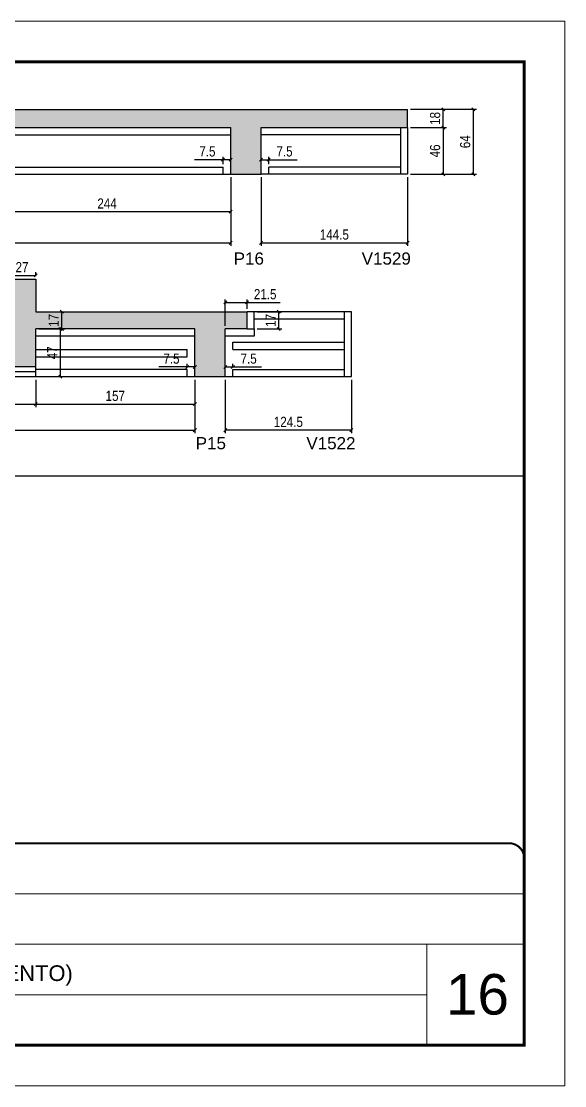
# Model space of a CAD drawing. Extents: x 3309 to 9563, y -2522 to 14608.
# Drawn here: x 9027 to 9563, y 10112 to 11162 of the extents above; entities that cross this region are included whole.
import ezdxf

# ---------------------------------------------------------------- set-up
doc = ezdxf.new("R2010")
doc.units = 0
doc.linetypes.add('CONTINUO', pattern=[0])
doc.linetypes.add('DASHED', pattern=[0.75, 0.5, -0.25])
for name, color, linetype in [('5', 5, 'Continuous'), ('COTA', 241, 'Continuous'), ('Painéis', 200, 'Continuous'), ('SARR_2.2x10', 60, 'Continuous'), ('SARR_2.2x7', 40, 'Continuous')]:
    doc.layers.add(name, color=color, linetype=linetype)
for name, color, linetype, lineweight in [('CARIMBO', 255, 'Continuous', 9), ('Folhas', 255, 'Continuous', 9), ('SARRAFO DE PRESSAO', 251, 'DASHED', 9)]:
    doc.layers.add(name, color=color, linetype=linetype, lineweight=lineweight)
doc.styles.add('ARIAL', font='arial.ttf')
doc.styles.add('COTA TECNICA', font='techl___.ttf', dxfattribs={"height": 10})
doc.styles.get("Standard").update_dxf_attribs({"font": 'arial.ttf'})
doc.dimstyles.new('PAINEL', dxfattribs={"dimtxt": 10, "dimasz": 3, "dimexe": 3, "dimexo": 3, "dimgap": 3, "dimtad": 1, "dimdec": 1, "dimzin": 12, "dimdsep": 46, "dimtxsty": 'COTA TECNICA', "dimblk1": 'OBLIQUE', "dimblk2": 'OBLIQUE', "dimsah": 1, "dimcen": 0.9, "dimclrd": 4, "dimclre": 4, "dimclrt": 240, "dimadec": 1, "dimazin": 3, "dimtfac": 1, "dimtdec": 1, "dimtmove": 0, "dimatfit": 3, "dimfxl": 1, "dimtolj": 1, "dimtzin": 12, "dimarcsym": 0})

# ---------------------------------------------------------------- blocks, each defined once
blk = doc.blocks.new('9999999999')
at = {"color": 30, "linetype": 'CONTINUO'}
for p, q in [((98564.6, 34379.6), (99584, 34379.6)), ((98564.6, 34329.8), (99488, 34329.8)), ((99584, 34329.8), (99488, 34329.8)), ((99488, 34329.8), (99488, 34230.2)), ((98564.6, 34280), (99488, 34280))]:
    blk.add_line(p, q, dxfattribs=at)
at = {"color": 30, "linetype": 'CONTINUO', "const_width": 2}
blk.add_lwpolyline([(99584, 34230.2), (99584, 34414.4, 0.414214), (99569, 34429.4), (98229, 34429.4, 0.414214), (98214, 34414.4), (98214, 34245.2, 0.414214), (98229, 34230.2), (99584, 34230.2)], format="xyb", dxfattribs=at)
at = {"layer": 'Folhas'}
blk.add_lwpolyline([(98139, 34190.2), (99624, 34190.2), (99624, 35240.2), (98139, 35240.2)], close=True, dxfattribs=at)
at = {"layer": 'Folhas', "color": 30, "const_width": 3}
blk.add_lwpolyline([(98214, 34230.2), (99584, 34230.2), (99584, 35200.2), (98214, 35200.2)], close=True, dxfattribs=at)
at = {"color": 7, "linetype": 'Continuous', "ltscale": 5, "style": 'ARIAL'}
blk.add_text('TIPO (7° AO 21° PAVIMENTO)', height=15.483, dxfattribs=at).set_placement((98837.7, 34293.5))
blk = doc.blocks.new('_Oblique')
at = {"color": 0, "linetype": 'ByBlock', "lineweight": -2}
blk.add_line((-0.5, -0.5), (0.5, 0.5), dxfattribs=at)
blk = doc.blocks.new('*D1901')
at = {"layer": 'COTA', "color": 4, "linetype": 'ByBlock', "lineweight": -2, "transparency": 16777216}
for p, q in [((8665.3, 11008.3), (8665.3, 10940.6)), ((9233.3, 11008.3), (9233.3, 10940.6)), ((8665.3, 10943.6), (9233.3, 10943.6))]:
    blk.add_line(p, q, dxfattribs=at)
at = {"layer": 'Defpoints', "color": 0, "linetype": 'ByBlock', "transparency": 16777216}
for p in [(8665.3, 11011.3), (9233.3, 11011.3), (9233.3, 10943.6)]:
    blk.add_point(p, dxfattribs=at)
at = {"layer": 'COTA', "color": 4, "linetype": 'ByBlock', "lineweight": -2, "transparency": 16777216, "xscale": 3, "yscale": 3, "zscale": 3, "rotation": 180}
blk.add_blockref('_Oblique', (8665.3, 10943.6), dxfattribs=at)
at = {"layer": 'COTA', "color": 4, "linetype": 'ByBlock', "lineweight": -2, "transparency": 16777216, "xscale": 3, "yscale": 3, "zscale": 3}
blk.add_blockref('_Oblique', (9233.3, 10943.6), dxfattribs=at)
at = {"layer": 'COTA', "color": 240, "linetype": 'ByBlock', "transparency": 16777216, "insert": (8949.3, 10951.7), "char_height": 10, "attachment_point": 5, "style": 'COTA TECNICA'}
blk.add_mtext('\\A1;568', dxfattribs=at)
blk = doc.blocks.new('*D1902')
at = {"layer": 'COTA', "color": 4, "lineweight": -2, "transparency": 16777216}
for p, q in [((9225.8, 11025.5), (9197.7, 11025.5)), ((9225.8, 11021.3), (9225.8, 11028.5)), ((9233.3, 11025.5), (9225.8, 11025.5)), ((9233.3, 11014.3), (9233.3, 11028.5))]:
    blk.add_line(p, q, dxfattribs=at)
at = {"layer": 'Defpoints', "color": 0, "transparency": 16777216}
for p in [(9225.8, 11025.5), (9225.8, 11018.3), (9233.3, 11011.3)]:
    blk.add_point(p, dxfattribs=at)
at = {"layer": 'COTA', "color": 4, "lineweight": -2, "transparency": 16777216, "xscale": 3, "yscale": 3, "zscale": 3, "rotation": 180}
blk.add_blockref('_Oblique', (9225.8, 11025.5), dxfattribs=at)
at = {"layer": 'COTA', "color": 4, "lineweight": -2, "transparency": 16777216, "xscale": 3, "yscale": 3, "zscale": 3}
blk.add_blockref('_Oblique', (9233.3, 11025.5), dxfattribs=at)
at = {"layer": 'COTA', "color": 240, "transparency": 16777216, "insert": (9210.3, 11033.7), "char_height": 10, "attachment_point": 5, "style": 'COTA TECNICA'}
blk.add_mtext('\\A1;7.5', dxfattribs=at)
blk = doc.blocks.new('*D1904')
at = {"layer": 'COTA', "color": 4, "lineweight": -2, "transparency": 16777216}
for p, q in [((8989.3, 11008.3), (8989.3, 10971.4)), ((9233.3, 11008.3), (9233.3, 10971.4)), ((8989.3, 10974.4), (9233.3, 10974.4))]:
    blk.add_line(p, q, dxfattribs=at)
at = {"layer": 'Defpoints', "color": 0, "transparency": 16777216}
for p in [(8989.3, 11011.3), (9233.3, 11011.3), (9233.3, 10974.4)]:
    blk.add_point(p, dxfattribs=at)
at = {"layer": 'COTA', "color": 4, "lineweight": -2, "transparency": 16777216, "xscale": 3, "yscale": 3, "zscale": 3, "rotation": 180}
blk.add_blockref('_Oblique', (8989.3, 10974.4), dxfattribs=at)
at = {"layer": 'COTA', "color": 4, "lineweight": -2, "transparency": 16777216, "xscale": 3, "yscale": 3, "zscale": 3}
blk.add_blockref('_Oblique', (9233.3, 10974.4), dxfattribs=at)
at = {"layer": 'COTA', "color": 240, "transparency": 16777216, "insert": (9111.3, 10982.4), "char_height": 10, "attachment_point": 5, "style": 'COTA TECNICA'}
blk.add_mtext('\\A1;244', dxfattribs=at)
blk = doc.blocks.new('*D1906')
at = {"layer": 'COTA', "color": 4, "lineweight": -2, "transparency": 16777216}
for p, q in [((9263.3, 11008.3), (9263.3, 10940.6)), ((9407.8, 11008.3), (9407.8, 10940.6)), ((9263.3, 10943.6), (9407.8, 10943.6))]:
    blk.add_line(p, q, dxfattribs=at)
at = {"layer": 'Defpoints', "color": 0, "transparency": 16777216}
for p in [(9263.3, 11011.3), (9407.8, 11011.3), (9407.8, 10943.6)]:
    blk.add_point(p, dxfattribs=at)
at = {"layer": 'COTA', "color": 4, "lineweight": -2, "transparency": 16777216, "xscale": 3, "yscale": 3, "zscale": 3, "rotation": 180}
blk.add_blockref('_Oblique', (9263.3, 10943.6), dxfattribs=at)
at = {"layer": 'COTA', "color": 4, "lineweight": -2, "transparency": 16777216, "xscale": 3, "yscale": 3, "zscale": 3}
blk.add_blockref('_Oblique', (9407.8, 10943.6), dxfattribs=at)
at = {"layer": 'COTA', "color": 240, "transparency": 16777216, "insert": (9335.6, 10951.7), "char_height": 10, "attachment_point": 5, "style": 'COTA TECNICA'}
blk.add_mtext('\\A1;144.5', dxfattribs=at)
blk = doc.blocks.new('*D1907')
at = {"layer": 'COTA', "color": 4, "lineweight": -2, "transparency": 16777216}
for p, q in [((9410.8, 11057.3), (9446.1, 11057.3)), ((9443.1, 11057.3), (9443.1, 11011.3)), ((9410.8, 11011.3), (9446.1, 11011.3))]:
    blk.add_line(p, q, dxfattribs=at)
at = {"layer": 'Defpoints', "color": 0, "transparency": 16777216}
for p in [(9407.8, 11057.3), (9407.8, 11011.3), (9443.1, 11011.3)]:
    blk.add_point(p, dxfattribs=at)
at = {"layer": 'COTA', "color": 4, "lineweight": -2, "transparency": 16777216, "xscale": 3, "yscale": 3, "zscale": 3}
for p, rotation in [((9443.1, 11057.3), 90), ((9443.1, 11011.3), 270)]:
    blk.add_blockref('_Oblique', p, dxfattribs=dict(at, rotation=rotation))
at = {"layer": 'COTA', "color": 240, "transparency": 16777216, "insert": (9435, 11034.3), "char_height": 10, "attachment_point": 5, "rotation": 90, "style": 'COTA TECNICA'}
blk.add_mtext('\\A1;46', dxfattribs=at)
blk = doc.blocks.new('*D1908')
at = {"layer": 'COTA', "color": 4, "lineweight": -2, "transparency": 16777216}
for p, q in [((9410.8, 11075.3), (9446.1, 11075.3)), ((9443.1, 11057.3), (9443.1, 11075.3)), ((9410.8, 11057.3), (9446.1, 11057.3))]:
    blk.add_line(p, q, dxfattribs=at)
at = {"layer": 'Defpoints', "color": 0, "transparency": 16777216}
for p in [(9407.8, 11075.3), (9443.1, 11075.3), (9407.8, 11057.3)]:
    blk.add_point(p, dxfattribs=at)
at = {"layer": 'COTA', "color": 4, "lineweight": -2, "transparency": 16777216, "xscale": 3, "yscale": 3, "zscale": 3}
for p, rotation in [((9443.1, 11075.3), 90), ((9443.1, 11057.3), 270)]:
    blk.add_blockref('_Oblique', p, dxfattribs=dict(at, rotation=rotation))
at = {"layer": 'COTA', "color": 240, "transparency": 16777216, "insert": (9435, 11066.3), "char_height": 10, "attachment_point": 5, "rotation": 90, "style": 'COTA TECNICA'}
blk.add_mtext('\\A1;18', dxfattribs=at)
blk = doc.blocks.new('*D1909')
at = {"layer": 'COTA', "color": 4, "lineweight": -2, "transparency": 16777216}
for p, q in [((9410.8, 11075.3), (9475.8, 11075.3)), ((9472.8, 11011.3), (9472.8, 11075.3)), ((9410.8, 11011.3), (9475.8, 11011.3))]:
    blk.add_line(p, q, dxfattribs=at)
at = {"layer": 'Defpoints', "color": 0, "transparency": 16777216}
for p in [(9407.8, 11075.3), (9472.8, 11075.3), (9407.8, 11011.3)]:
    blk.add_point(p, dxfattribs=at)
at = {"layer": 'COTA', "color": 4, "lineweight": -2, "transparency": 16777216, "xscale": 3, "yscale": 3, "zscale": 3}
for p, rotation in [((9472.8, 11075.3), 90), ((9472.8, 11011.3), 270)]:
    blk.add_blockref('_Oblique', p, dxfattribs=dict(at, rotation=rotation))
at = {"layer": 'COTA', "color": 240, "transparency": 16777216, "insert": (9464.7, 11043.3), "char_height": 10, "attachment_point": 5, "rotation": 90, "style": 'COTA TECNICA'}
blk.add_mtext('\\A1;64', dxfattribs=at)
blk = doc.blocks.new('*D1910')
at = {"layer": 'COTA', "color": 4, "lineweight": -2, "transparency": 16777216}
for p, q in [((9263.3, 11014.3), (9263.3, 11028.5)), ((9263.3, 11025.5), (9270.8, 11025.5)), ((9270.8, 11021.3), (9270.8, 11028.5)), ((9270.8, 11025.5), (9299, 11025.5))]:
    blk.add_line(p, q, dxfattribs=at)
at = {"layer": 'Defpoints', "color": 0, "transparency": 16777216}
for p in [(9270.8, 11025.5), (9270.8, 11018.3), (9263.3, 11011.3)]:
    blk.add_point(p, dxfattribs=at)
at = {"layer": 'COTA', "color": 4, "lineweight": -2, "transparency": 16777216, "xscale": 3, "yscale": 3, "zscale": 3, "rotation": 180}
blk.add_blockref('_Oblique', (9263.3, 11025.5), dxfattribs=at)
at = {"layer": 'COTA', "color": 4, "lineweight": -2, "transparency": 16777216, "xscale": 3, "yscale": 3, "zscale": 3}
blk.add_blockref('_Oblique', (9270.8, 11025.5), dxfattribs=at)
at = {"layer": 'COTA', "color": 240, "transparency": 16777216, "insert": (9286.4, 11033.7), "char_height": 10, "attachment_point": 5, "style": 'COTA TECNICA'}
blk.add_mtext('\\A1;7.5', dxfattribs=at)
blk = doc.blocks.new('*D1915')
at = {"layer": 'COTA', "color": 4, "lineweight": -2, "transparency": 16777216}
for p, q in [((8710.4, 10808.6), (8710.4, 10755.8)), ((9197.9, 10808.6), (9197.9, 10755.8)), ((8710.4, 10758.8), (9197.9, 10758.8))]:
    blk.add_line(p, q, dxfattribs=at)
at = {"layer": 'Defpoints', "color": 0, "transparency": 16777216}
for p in [(8710.4, 10811.6), (9197.9, 10811.6), (9197.9, 10758.8)]:
    blk.add_point(p, dxfattribs=at)
at = {"layer": 'COTA', "color": 4, "lineweight": -2, "transparency": 16777216, "xscale": 3, "yscale": 3, "zscale": 3, "rotation": 180}
blk.add_blockref('_Oblique', (8710.4, 10758.8), dxfattribs=at)
at = {"layer": 'COTA', "color": 4, "lineweight": -2, "transparency": 16777216, "xscale": 3, "yscale": 3, "zscale": 3}
blk.add_blockref('_Oblique', (9197.9, 10758.8), dxfattribs=at)
at = {"layer": 'COTA', "color": 240, "transparency": 16777216, "insert": (8954.2, 10767), "char_height": 10, "attachment_point": 5, "style": 'COTA TECNICA'}
blk.add_mtext('\\A1;487.5', dxfattribs=at)
blk = doc.blocks.new('*D1917')
at = {"layer": 'COTA', "color": 4, "lineweight": -2, "transparency": 16777216}
for p, q in [((8954.4, 10808.6), (8954.4, 10781.5)), ((9040.9, 10808.6), (9040.9, 10781.5)), ((8954.4, 10784.5), (9040.9, 10784.5))]:
    blk.add_line(p, q, dxfattribs=at)
at = {"layer": 'Defpoints', "color": 0, "transparency": 16777216}
for p in [(8954.4, 10811.6), (9040.9, 10811.6), (9040.9, 10784.5)]:
    blk.add_point(p, dxfattribs=at)
at = {"layer": 'COTA', "color": 4, "lineweight": -2, "transparency": 16777216, "xscale": 3, "yscale": 3, "zscale": 3, "rotation": 180}
blk.add_blockref('_Oblique', (8954.4, 10784.5), dxfattribs=at)
at = {"layer": 'COTA', "color": 4, "lineweight": -2, "transparency": 16777216, "xscale": 3, "yscale": 3, "zscale": 3}
blk.add_blockref('_Oblique', (9040.9, 10784.5), dxfattribs=at)
at = {"layer": 'COTA', "color": 240, "transparency": 16777216, "insert": (8997.7, 10792.6), "char_height": 10, "attachment_point": 5, "style": 'COTA TECNICA'}
blk.add_mtext('\\A1;86.5', dxfattribs=at)
blk = doc.blocks.new('*D1918')
at = {"layer": 'COTA', "color": 4, "lineweight": -2, "transparency": 16777216}
for p, q in [((9040.9, 10808.6), (9040.9, 10781.5)), ((9197.9, 10808.6), (9197.9, 10781.5)), ((9040.9, 10784.5), (9197.9, 10784.5))]:
    blk.add_line(p, q, dxfattribs=at)
at = {"layer": 'Defpoints', "color": 0, "transparency": 16777216}
for p in [(9040.9, 10811.6), (9197.9, 10811.6), (9197.9, 10784.5)]:
    blk.add_point(p, dxfattribs=at)
at = {"layer": 'COTA', "color": 4, "lineweight": -2, "transparency": 16777216, "xscale": 3, "yscale": 3, "zscale": 3, "rotation": 180}
blk.add_blockref('_Oblique', (9040.9, 10784.5), dxfattribs=at)
at = {"layer": 'COTA', "color": 4, "lineweight": -2, "transparency": 16777216, "xscale": 3, "yscale": 3, "zscale": 3}
blk.add_blockref('_Oblique', (9197.9, 10784.5), dxfattribs=at)
at = {"layer": 'COTA', "color": 240, "transparency": 16777216, "insert": (9119.4, 10792.6), "char_height": 10, "attachment_point": 5, "style": 'COTA TECNICA'}
blk.add_mtext('\\A1;157', dxfattribs=at)
blk = doc.blocks.new('*D1920')
at = {"layer": 'COTA', "color": 4, "lineweight": -2, "transparency": 16777216}
for p, q in [((9190.4, 10821.2), (9162.3, 10821.2)), ((9190.4, 10821.2), (9190.4, 10824.2)), ((9197.9, 10821.2), (9190.4, 10821.2)), ((9197.9, 10821.2), (9197.9, 10824.2))]:
    blk.add_line(p, q, dxfattribs=at)
at = {"layer": 'Defpoints', "color": 0, "transparency": 16777216}
for p in [(9190.4, 10821.2), (9190.4, 10818.2), (9197.9, 10818.2)]:
    blk.add_point(p, dxfattribs=at)
at = {"layer": 'COTA', "color": 4, "lineweight": -2, "transparency": 16777216, "xscale": 3, "yscale": 3, "zscale": 3, "rotation": 180}
blk.add_blockref('_Oblique', (9190.4, 10821.2), dxfattribs=at)
at = {"layer": 'COTA', "color": 4, "lineweight": -2, "transparency": 16777216, "xscale": 3, "yscale": 3, "zscale": 3}
blk.add_blockref('_Oblique', (9197.9, 10821.2), dxfattribs=at)
at = {"layer": 'COTA', "color": 240, "transparency": 16777216, "insert": (9174.8, 10829.3), "char_height": 10, "attachment_point": 5, "style": 'COTA TECNICA'}
blk.add_mtext('\\A1;7.5', dxfattribs=at)
blk = doc.blocks.new('*D1924')
at = {"layer": 'COTA', "color": 4, "lineweight": -2, "transparency": 16777216}
for p, q in [((9227.9, 10808.6), (9227.9, 10755.8)), ((9352.4, 10808.6), (9352.4, 10755.8)), ((9352.4, 10758.8), (9227.9, 10758.8))]:
    blk.add_line(p, q, dxfattribs=at)
at = {"layer": 'Defpoints', "color": 0, "transparency": 16777216}
for p in [(9227.9, 10811.6), (9352.4, 10811.6), (9227.9, 10758.8)]:
    blk.add_point(p, dxfattribs=at)
at = {"layer": 'COTA', "color": 4, "lineweight": -2, "transparency": 16777216, "xscale": 3, "yscale": 3, "zscale": 3, "rotation": 180}
blk.add_blockref('_Oblique', (9227.9, 10758.8), dxfattribs=at)
at = {"layer": 'COTA', "color": 4, "lineweight": -2, "transparency": 16777216, "xscale": 3, "yscale": 3, "zscale": 3}
blk.add_blockref('_Oblique', (9352.4, 10758.8), dxfattribs=at)
at = {"layer": 'COTA', "color": 240, "transparency": 16777216, "insert": (9290.2, 10766.9), "char_height": 10, "attachment_point": 5, "style": 'COTA TECNICA'}
blk.add_mtext('\\A1;124.5', dxfattribs=at)
blk = doc.blocks.new('*D1925')
at = {"layer": 'COTA', "color": 4, "lineweight": -2, "transparency": 16777216}
for p, q in [((9227.9, 10814.6), (9227.9, 10824.2)), ((9227.9, 10821.2), (9235.4, 10821.2)), ((9235.4, 10821.6), (9235.4, 10824.2)), ((9235.4, 10821.2), (9263.6, 10821.2))]:
    blk.add_line(p, q, dxfattribs=at)
at = {"layer": 'Defpoints', "color": 0, "transparency": 16777216}
for p in [(9235.4, 10821.2), (9235.4, 10818.6), (9227.9, 10811.6)]:
    blk.add_point(p, dxfattribs=at)
at = {"layer": 'COTA', "color": 4, "lineweight": -2, "transparency": 16777216, "xscale": 3, "yscale": 3, "zscale": 3, "rotation": 180}
blk.add_blockref('_Oblique', (9227.9, 10821.2), dxfattribs=at)
at = {"layer": 'COTA', "color": 4, "lineweight": -2, "transparency": 16777216, "xscale": 3, "yscale": 3, "zscale": 3}
blk.add_blockref('_Oblique', (9235.4, 10821.2), dxfattribs=at)
at = {"layer": 'COTA', "color": 240, "transparency": 16777216, "insert": (9251, 10829.3), "char_height": 10, "attachment_point": 5, "style": 'COTA TECNICA'}
blk.add_mtext('\\A1;7.5', dxfattribs=at)
blk = doc.blocks.new('*D1926')
at = {"layer": 'COTA', "color": 4, "lineweight": -2, "transparency": 16777216}
for p, q in [((9227.9, 10861.6), (9227.9, 10887.8)), ((9227.9, 10884.8), (9249.4, 10884.8)), ((9249.4, 10878.6), (9249.4, 10887.8)), ((9249.4, 10884.8), (9282.2, 10884.8))]:
    blk.add_line(p, q, dxfattribs=at)
at = {"layer": 'Defpoints', "color": 0, "transparency": 16777216}
for p in [(9249.4, 10884.8), (9249.4, 10875.6), (9227.9, 10858.6)]:
    blk.add_point(p, dxfattribs=at)
at = {"layer": 'COTA', "color": 4, "lineweight": -2, "transparency": 16777216, "xscale": 3, "yscale": 3, "zscale": 3, "rotation": 180}
blk.add_blockref('_Oblique', (9227.9, 10884.8), dxfattribs=at)
at = {"layer": 'COTA', "color": 4, "lineweight": -2, "transparency": 16777216, "xscale": 3, "yscale": 3, "zscale": 3}
blk.add_blockref('_Oblique', (9249.4, 10884.8), dxfattribs=at)
at = {"layer": 'COTA', "color": 240, "transparency": 16777216, "insert": (9267.3, 10892.9), "char_height": 10, "attachment_point": 5, "style": 'COTA TECNICA'}
blk.add_mtext('\\A1;21.5', dxfattribs=at)
blk = doc.blocks.new('*D1927')
at = {"layer": 'COTA', "color": 4, "lineweight": -2, "transparency": 16777216}
for p, q in [((9259.4, 10875.6), (9283.7, 10875.6)), ((9280.7, 10858.6), (9280.7, 10875.6)), ((9259.4, 10858.6), (9283.7, 10858.6))]:
    blk.add_line(p, q, dxfattribs=at)
at = {"layer": 'Defpoints', "color": 0, "transparency": 16777216}
for p in [(9256.4, 10875.6), (9280.7, 10875.6), (9256.4, 10858.6)]:
    blk.add_point(p, dxfattribs=at)
at = {"layer": 'COTA', "color": 4, "lineweight": -2, "transparency": 16777216, "xscale": 3, "yscale": 3, "zscale": 3}
for p, rotation in [((9280.7, 10875.6), 90), ((9280.7, 10858.6), 270)]:
    blk.add_blockref('_Oblique', p, dxfattribs=dict(at, rotation=rotation))
at = {"layer": 'COTA', "color": 240, "transparency": 16777216, "insert": (9272.7, 10867.1), "char_height": 10, "attachment_point": 5, "rotation": 90, "style": 'COTA TECNICA'}
blk.add_mtext('\\A1;17', dxfattribs=at)
blk = doc.blocks.new('*D1931')
at = {"layer": 'COTA', "color": 4, "lineweight": -2, "transparency": 16777216}
for p, q in [((9013.9, 10910.6), (9013.9, 10914.5)), ((9013.9, 10911.5), (9040.9, 10911.5)), ((9040.9, 10910.6), (9040.9, 10914.5))]:
    blk.add_line(p, q, dxfattribs=at)
at = {"layer": 'Defpoints', "color": 0, "transparency": 16777216}
for p in [(9040.9, 10911.5), (9013.9, 10907.6), (9040.9, 10907.6)]:
    blk.add_point(p, dxfattribs=at)
at = {"layer": 'COTA', "color": 4, "lineweight": -2, "transparency": 16777216, "xscale": 3, "yscale": 3, "zscale": 3, "rotation": 180}
blk.add_blockref('_Oblique', (9013.9, 10911.5), dxfattribs=at)
at = {"layer": 'COTA', "color": 4, "lineweight": -2, "transparency": 16777216, "xscale": 3, "yscale": 3, "zscale": 3}
blk.add_blockref('_Oblique', (9040.9, 10911.5), dxfattribs=at)
at = {"layer": 'COTA', "color": 240, "transparency": 16777216, "insert": (9027.4, 10919.6), "char_height": 10, "attachment_point": 5, "style": 'COTA TECNICA'}
blk.add_mtext('\\A1;27', dxfattribs=at)
blk = doc.blocks.new('*D2139')
at = {"layer": 'COTA', "color": 4, "lineweight": -2, "transparency": 16777216}
for p, q in [((9043.9, 10858.6), (9068.2, 10858.6)), ((9065.2, 10858.6), (9065.2, 10811.6)), ((9043.9, 10811.6), (9068.2, 10811.6))]:
    blk.add_line(p, q, dxfattribs=at)
at = {"layer": 'Defpoints', "color": 0, "transparency": 16777216}
for p in [(9040.9, 10858.6), (9040.9, 10811.6), (9065.2, 10811.6)]:
    blk.add_point(p, dxfattribs=at)
at = {"layer": 'COTA', "color": 4, "lineweight": -2, "transparency": 16777216, "xscale": 3, "yscale": 3, "zscale": 3}
for p, rotation in [((9065.2, 10858.6), 90), ((9065.2, 10811.6), 270)]:
    blk.add_blockref('_Oblique', p, dxfattribs=dict(at, rotation=rotation))
at = {"layer": 'COTA', "color": 240, "transparency": 16777216, "insert": (9057.2, 10835.1), "char_height": 10, "attachment_point": 5, "rotation": 90, "style": 'COTA TECNICA'}
blk.add_mtext('\\A1;47', dxfattribs=at)
blk = doc.blocks.new('*D2140')
at = {"layer": 'COTA', "color": 4, "lineweight": -2, "transparency": 16777216}
for p, q in [((9043.9, 10875.6), (9069.7, 10875.6)), ((9066.7, 10858.6), (9066.7, 10875.6)), ((9043.9, 10858.6), (9069.7, 10858.6))]:
    blk.add_line(p, q, dxfattribs=at)
at = {"layer": 'Defpoints', "color": 0, "transparency": 16777216}
for p in [(9040.9, 10875.6), (9066.7, 10875.6), (9040.9, 10858.6)]:
    blk.add_point(p, dxfattribs=at)
at = {"layer": 'COTA', "color": 4, "lineweight": -2, "transparency": 16777216, "xscale": 3, "yscale": 3, "zscale": 3}
for p, rotation in [((9066.7, 10875.6), 90), ((9066.7, 10858.6), 270)]:
    blk.add_blockref('_Oblique', p, dxfattribs=dict(at, rotation=rotation))
at = {"layer": 'COTA', "color": 240, "transparency": 16777216, "insert": (9058.7, 10867.1), "char_height": 10, "attachment_point": 5, "rotation": 90, "style": 'COTA TECNICA'}
blk.add_mtext('\\A1;17', dxfattribs=at)

msp = doc.modelspace()

# ---------------------------------------------------------------- hatches: boundary and pattern name
at = {"layer": 'COTA'}
h = msp.add_hatch(dxfattribs=at)
h.set_pattern_fill('AR-CONC', color=256, scale=0.03)
h.set_pattern_definition([(50, (-26.186, 0), (5.4655401, -0.4781726), [0.5715, -6.2865]), (355, (-26.186, 0), (-1.0573026, 5.7317054), [0.4572, -5.0292175]), (100.451445, (-25.7303, -0.04), (4.4082374, 5.2535326), [0.4857003, -5.3427073]), (46.1842, (-26.186, 1.524), (8.1323712, -1.2612698), [0.85725, -9.42975]), (96.63556, (-25.508, 1.419), (7.122124, 7.4227837), [0.7285507, -8.0140682]), (351.18415, (-26.186, 1.524), (7.122124, 7.4227837), [0.685799, -7.543792]), (21, (-25.424, 1.143), (4.5484317, -3.067956), [0.5715, -6.2865]), (326, (-25.424, 1.143), (1.8540609, 5.525639), [0.4572, -5.0292]), (71.451445, (-25.045, 0.8873), (6.4024926, 2.457683), [0.4857003, -5.3426981]), (37.5, (-26.1858, 0), (0.0926581, 2.53665117), [0, -4.96824, 0, -5.1054, 0, -5.04825]), (7.5, (-26.1858, 0), (2.0045899, 3.00541724), [0, -2.91084, 0, -4.85394, 0, -1.92405]), (327.5, (-27.885, 0), (4.06771786, -0.17186232), [0, -1.905, 0, -5.9436, 0, -7.8867]), (317.5, (-28.647, 0), (4.4438754, 0.7627947), [0, -2.4765, 0, -3.94716, 0, -5.6007])])
h.paths.add_polyline_path([(9233.35, 11011.27), (9263.35, 11011.27), (9263.35, 11057.27), (9407.85, 11057.27), (9407.85, 11075.27), (8665.35, 11075.27), (8665.35, 11026.27), (8697.35, 11026.27), (8697.35, 11057.27), (9233.35, 11057.27)])
h = msp.add_hatch(dxfattribs=at)
h.set_pattern_fill('AR-CONC', color=256, scale=0.03)
h.set_pattern_definition([(50, (0, 27.9913), (5.46554, -0.4781726), [0.5715, -6.2865]), (355, (0, 27.9913), (-1.0573026, 5.7317054), [0.4572, -5.0292175]), (100.451445, (0.4555, 27.9515), (4.4082374, 5.2535326), [0.4857003, -5.3427073]), (46.1842, (0, 29.515), (8.1323712, -1.2612698), [0.85725, -9.42975]), (96.63556, (0.678, 29.41), (7.122124, 7.4227837), [0.7285507, -8.0140682]), (351.18415, (0, 29.515), (7.122124, 7.4227837), [0.685799, -7.543792]), (21, (0.762, 29.1343), (4.5484317, -3.067956), [0.5715, -6.2865]), (326, (0.762, 29.1343), (1.8540609, 5.525639), [0.4572, -5.0292]), (71.451445, (1.141, 28.8787), (6.4024926, 2.457683), [0.4857003, -5.3426981]), (37.5, (0, 27.9913), (0.0926581, 2.53665117), [0, -4.96824, 0, -5.1054, 0, -5.04825]), (7.5, (0, 27.9913), (2.0045899, 3.00541724), [0, -2.91084, 0, -4.85394, 0, -1.92405]), (327.5, (-1.6993, 27.9913), (4.06771786, -0.17186232), [0, -1.905, 0, -5.9436, 0, -7.8867]), (317.5, (-2.4613, 27.9913), (4.4438754, 0.7627947), [0, -2.4765, 0, -3.94716, 0, -5.6007])])
h.paths.add_polyline_path([(9040.93, 10858.6), (9197.93, 10858.6), (9197.93, 10811.6), (9227.93, 10811.6), (9227.93, 10858.6), (9249.43, 10858.6), (9249.43, 10875.6), (9040.93, 10875.6), (9040.93, 10907.6), (9013.93, 10907.6), (9013.93, 10875.6), (8532.43, 10875.6), (8532.43, 10861.6), (8680.43, 10861.6), (8680.43, 10811.6), (8710.43, 10811.6), (8710.43, 10861.6), (9013.93, 10861.6), (9013.93, 10821.6), (9040.93, 10821.6)])

# ---------------------------------------------------------------- linework, layer by layer
for p, q in [((8665.35, 11075.27), (9407.85, 11075.27)), ((9407.85, 11057.27), (9407.85, 11075.27)), ((9233.35, 11011.27), (9263.35, 11011.27)), ((9013.93, 10907.6), (9040.93, 10907.6)), ((9040.93, 10907.6), (9040.93, 10875.6)), ((9040.93, 10875.6), (9249.43, 10875.6)), ((9249.43, 10858.6), (9256.43, 10858.6)), ((9256.43, 10858.6), (9256.43, 10851.6)), ((9197.93, 10811.6), (9227.93, 10811.6)), ((8152.87, 10713.72), (9522.87, 10713.72))]:
    msp.add_line(p, q, dxfattribs=at)
at = {"layer": 'Painéis', "linetype": 'ByBlock'}
for p, q in [((8697.35, 11057.27), (9233.35, 11057.27)), ((9233.35, 11011.27), (9233.35, 11057.27)), ((9263.35, 11011.27), (9263.35, 11057.27)), ((9263.35, 11057.27), (9407.85, 11057.27)), ((9407.85, 11057.27), (9407.85, 11011.27)), ((8665.35, 11011.27), (9233.35, 11011.27)), ((9407.85, 11011.27), (9263.35, 11011.27)), ((9352.43, 10875.6), (9249.43, 10875.6)), ((9249.43, 10858.6), (9249.43, 10875.6)), ((9352.43, 10811.6), (9352.43, 10875.6)), ((9197.93, 10858.6), (9040.93, 10858.6)), ((9040.93, 10811.6), (9040.93, 10858.6)), ((9197.93, 10811.6), (9197.93, 10858.6)), ((9227.93, 10811.6), (9227.93, 10858.6)), ((9249.43, 10858.6), (9227.93, 10858.6)), ((9013.93, 10821.6), (9040.93, 10821.6)), ((8710.43, 10811.6), (9197.93, 10811.6)), ((9227.93, 10811.6), (9352.43, 10811.6))]:
    msp.add_line(p, q, dxfattribs=at)
at = {"layer": 'SARR_2.2x10'}
msp.add_line((9013.93, 10816.6), (9040.93, 10816.6), dxfattribs=at)
at = {"layer": 'SARR_2.2x7', "linetype": 'Continuous'}
for p, q in [((9400.85, 11057.27), (9400.85, 11011.27)), ((8989.35, 11050.27), (9233.35, 11050.27)), ((9400.85, 11050.27), (9263.35, 11050.27)), ((8989.35, 11018.27), (9225.85, 11018.27)), ((9225.85, 11011.27), (9225.85, 11018.27)), ((9270.85, 11011.27), (9270.85, 11018.27)), ((9400.85, 11018.27), (9270.85, 11018.27)), ((9256.43, 10858.6), (9256.43, 10875.6)), ((9256.43, 10868.6), (9345.43, 10868.6)), ((9345.43, 10811.6), (9345.43, 10875.6)), ((9197.93, 10851.6), (9040.93, 10851.6)), ((9256.43, 10851.6), (9227.93, 10851.6)), ((9040.93, 10838.23), (9190.43, 10838.23)), ((9190.43, 10831.23), (9190.43, 10838.23)), ((9235.43, 10845.53), (9345.43, 10845.53)), ((9235.43, 10838.53), (9235.43, 10845.53)), ((9235.43, 10838.53), (9345.43, 10838.53)), ((9040.93, 10831.23), (9190.43, 10831.23)), ((9190.43, 10818.6), (9040.93, 10818.6)), ((9190.43, 10811.6), (9190.43, 10818.6)), ((9235.43, 10818.6), (9345.43, 10818.6)), ((9235.43, 10811.6), (9235.43, 10818.6))]:
    msp.add_line(p, q, dxfattribs=at)

# ---------------------------------------------------------------- block references
at = {"layer": 'SARRAFO DE PRESSAO', "color": 6, "linetype": 'ByBlock'}
msp.add_blockref('9999999999', (-90061.11, -24078.07), dxfattribs=at)

# ---------------------------------------------------------------- texts
at = {"layer": '5', "linetype": 'Continuous'}
for s, p in [('P16', (9236.28, 10922.09)), ('V1529', (9362.56, 10922.09)), ('V1522', (9307.96, 10739.96)), ('P15', (9198.78, 10739.96))]:
    msp.add_text(s, height=12, rotation=359.99996, dxfattribs=at).set_placement(p)
at = {"layer": 'CARIMBO', "style": 'ARIAL'}
msp.add_text('16', height=40, dxfattribs=at).set_placement((9445.73, 10182.28))

# ---------------------------------------------------------------- dimensions: what is measured, and where the dimension line sits
at = {"layer": 'COTA'}
for base, p1, p2, angle, picture, middle in [((9443.11, 11075.27), (9407.85, 11057.27), (9407.85, 11075.27), 90, '*D1908', (9435.02, 11066.27)), ((9472.77, 11075.27), (9407.85, 11011.27), (9407.85, 11075.27), 90, '*D1909', (9464.67, 11043.27)), ((9443.11, 11011.27), (9407.85, 11057.27), (9407.85, 11011.27), 90, '*D1907', (9435.01, 11034.27)), ((9270.85, 11025.55), (9263.35, 11011.27), (9270.85, 11018.27), 180, '*D1910', (9286.43, 11033.66)), ((9066.74, 10875.6), (9040.93, 10858.6), (9040.93, 10875.6), 90, '*D2140', (9058.66, 10867.1)), ((9280.74, 10875.6), (9256.43, 10858.6), (9256.43, 10875.6), 90, '*D1927', (9272.66, 10867.1)), ((9065.24, 10811.6), (9040.93, 10858.6), (9040.93, 10811.6), 90, '*D2139', (9057.16, 10835.1)), ((9197.93, 10758.82), (8710.43, 10811.6), (9197.93, 10811.6), 180, '*D1915', (8954.18, 10766.95))]:
    dim = msp.add_linear_dim(base=base, p1=p1, p2=p2, angle=angle, dimstyle='PAINEL', dxfattribs=at)
    dim.commit()
    dim.dimension.update_dxf_attribs({"geometry": picture, "text_midpoint": middle})
for base, p1, p2, picture, middle in [((9225.85, 11025.55), (9233.35, 11011.27), (9225.85, 11018.27), '*D1902', (9210.27, 11033.66)), ((9233.35, 10974.36), (8989.35, 11011.27), (9233.35, 11011.27), '*D1904', (9111.35, 10982.43)), ((9407.85, 10943.6), (9263.35, 11011.27), (9407.85, 11011.27), '*D1906', (9335.6, 10951.71)), ((9040.93, 10911.54), (9013.93, 10907.6), (9040.93, 10907.6), '*D1931', (9027.43, 10919.61)), ((9249.43, 10884.82), (9227.93, 10858.6), (9249.43, 10875.6), '*D1926', (9267.32, 10892.93)), ((9190.43, 10821.17), (9197.93, 10818.18), (9190.43, 10818.18), '*D1920', (9174.85, 10829.28)), ((9235.43, 10821.17), (9227.93, 10811.6), (9235.43, 10818.6), '*D1925', (9251, 10829.28)), ((9197.93, 10784.48), (9040.93, 10811.6), (9197.93, 10811.6), '*D1918', (9119.43, 10792.59)), ((9227.93, 10758.82), (9352.43, 10811.6), (9227.93, 10811.6), '*D1924', (9290.18, 10766.93))]:
    dim = msp.add_linear_dim(base=base, p1=p1, p2=p2, dimstyle='PAINEL', dxfattribs=at)
    dim.commit()
    dim.dimension.update_dxf_attribs({"geometry": picture, "text_midpoint": middle})
at = {"layer": 'COTA', "linetype": 'ByBlock'}
dim = msp.add_linear_dim(base=(9233.35, 10943.6), p1=(8665.35, 11011.27), p2=(9233.35, 11011.27), dimstyle='PAINEL', dxfattribs=at)
dim.commit()
dim.dimension.update_dxf_attribs({"geometry": '*D1901', "text_midpoint": (8949.35, 10951.73)})
at = {"layer": 'COTA'}
dim = msp.add_linear_dim(base=(9040.93, 10784.48), p1=(8954.43, 10811.6), p2=(9040.93, 10811.6), dimstyle='PAINEL', override={"dimtmove": 1}, dxfattribs=at)
dim.commit()
dim.dimension.update_dxf_attribs({"geometry": '*D1917', "text_midpoint": (8997.68, 10792.61)})

doc.saveas('drawing.dxf')
